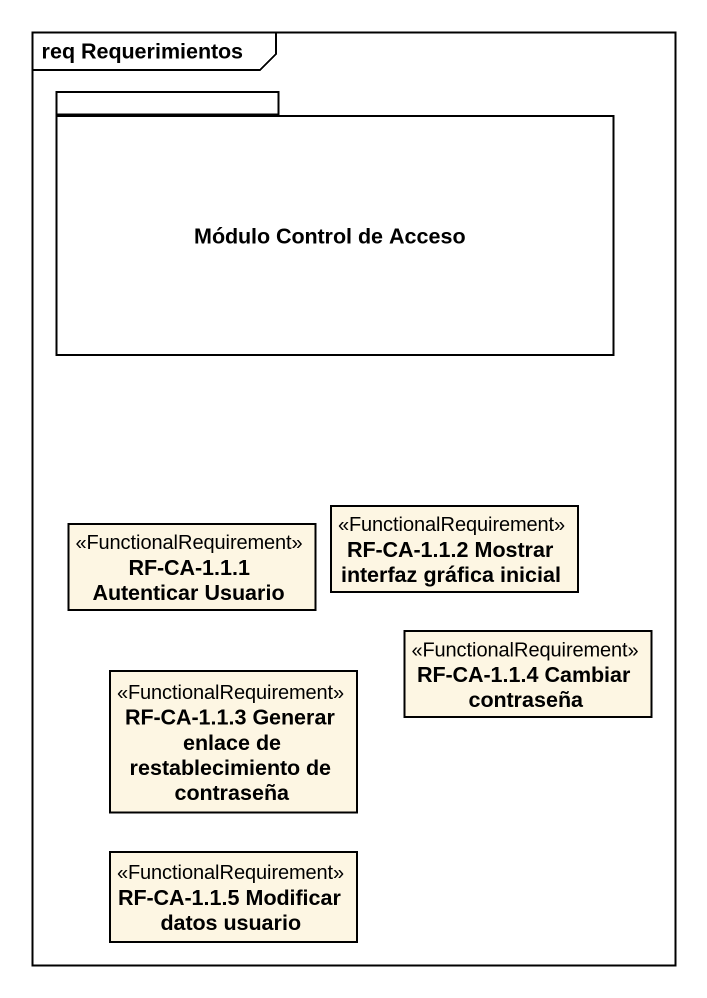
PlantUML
@startuml
mainframe req Requerimientos
hide circle
hide empty members
package "Módulo Control de Acceso" as Módulo_Control_de_Acceso {
}
class "RF-CA-1.1.1 Autenticar Usuario" as RF_CA_1_1_1_Autenticar <<FunctionalRequirement>>
class "RF-CA-1.1.2 Mostrar interfaz gráfica inicial" as RF_CA_1_1_2_Mostrar <<FunctionalRequirement>>
class "RF-CA-1.1.4 Cambiar contraseña" as RF_CA_1_1_4_Cambiar <<FunctionalRequirement>>
class "RF-CA-1.1.3 Generar enlace de restablecimiento de contraseña" as RF_CA_1_1_3_Generar_enlace <<FunctionalRequirement>>
class "RF-CA-1.1.5 Modificar datos usuario" as RF_CA_1_1_5_Modificar_datos <<FunctionalRequirement>>
@enduml
